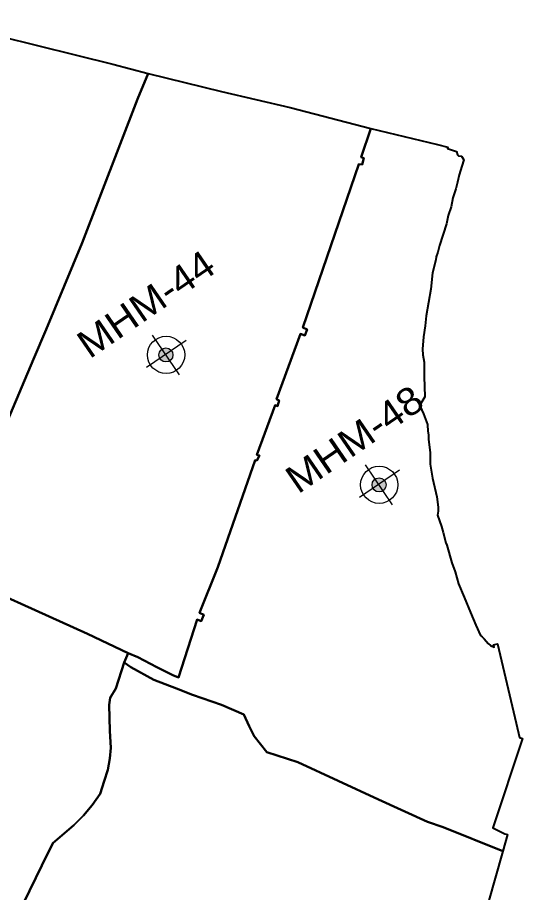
# Model space of a CAD drawing. Header units: metres. Extents: x 263924 to 318888, y 5017073 to 5064560.
# Drawn here: x 302307 to 304501, y 5049087 to 5052888 of the extents above; entities that cross this region are included whole.
import ezdxf

# ---------------------------------------------------------------- set-up
doc = ezdxf.new("R2010")
doc.units = ezdxf.units.M
doc.header["$LTSCALE"] = 38
doc.layers.add('1', color=7, linetype='Continuous', lineweight=25)
doc.layers.add('61', color=7, linetype='Continuous', lineweight=13)
doc.layers.add('6', color=7, linetype='Continuous')

msp = doc.modelspace()

# ---------------------------------------------------------------- hatches: boundary and pattern name
at = {"layer": '61'}
for points in [[(302977.13, 5051438.97, 1), (302926.78, 5051404.64, 1)], [(303902.7, 5050874.67, 1), (303852.35, 5050840.34, 1)]]:
    msp.add_hatch(color=256, dxfattribs=at).paths.add_polyline_path(points)

# ---------------------------------------------------------------- linework, layer by layer
at = {"layer": '1'}
for points in [[(301901.39, 5052887.79), (302721.97, 5052684.38), (302875.06, 5052644.67)], [(302083.27, 5050710.08), (302377.33, 5051403.85), (302430.99, 5051532.71), (302587.67, 5051908.53), (302828.05, 5052533.47), (302875.06, 5052644.67), (303192.6, 5052566.9), (303491.89, 5052496.4), (303842.19, 5052405.77), (303799.75, 5052281.09), (303810.85, 5052277.04), (303803.59, 5052248.76), (303789.1, 5052250.49), (303546.07, 5051541.24), (303565.22, 5051532.71), (303554.51, 5051507.06), (303536.91, 5051513.32), (303432.75, 5051230.53), (303443.5, 5051224.56), (303436.95, 5051200.1), (303425.85, 5051204.15), (303347.11, 5050988.72), (303358.21, 5050984.66), (303347.43, 5050963.96), (303339.8, 5050965.39), (303177.81, 5050499.8), (303097.33, 5050301.48), (303116.48, 5050292.95), (303105.41, 5050265.39), (303087.03, 5050272.79), (303006.47, 5050021.14), (302981.14, 5050031.3), (302911.94, 5050065.84), (302830.46, 5050109.54), (302787.27, 5050126.05), (302611.27, 5050209.81), (301989.36, 5050490.91)], [(302875.06, 5052644.67), (302828.05, 5052533.47), (302587.67, 5051908.53), (302430.99, 5051532.71), (302377.33, 5051403.85), (302083.27, 5050710.08)], [(303810.85, 5052277.04), (303799.75, 5052281.09), (303842.19, 5052405.77), (304131.87, 5052335.74), (304175.61, 5052325.11), (304174.2, 5052319.3), (304213.6, 5052306.3), (304217.9, 5052291.7), (304222.9, 5052287.4), (304236.1, 5052285.39), (304246.2, 5052269.5), (304237, 5052241.7), (304225.9, 5052204.3), (304219, 5052173.1), (304211.7, 5052143.5), (304197.6, 5052104.1), (304190.6, 5052065.2), (304178.2, 5052027.3), (304170.5, 5051991.7), (304139.42, 5051897.14), (304132.52, 5051867.75), (304125.82, 5051848.25), (304124.02, 5051835.14), (304110.12, 5051778.14), (304103.12, 5051707.04), (304082.62, 5051591.54), (304077.82, 5051548.84), (304071.22, 5051501.04), (304066.62, 5051447.34), (304067.98, 5051422.2), (304073.13, 5051390.25), (304073.43, 5051328.65), (304076.73, 5051240.25), (304058.83, 5051210.75), (304055.81, 5051198.12), (304071.21, 5051165.92), (304088.41, 5051120.02), (304088.22, 5051117.2), (304089.12, 5051092.8), (304092.72, 5051073.8)], [(304414.66, 5049265.72), (304155.92, 5049370.31), (304088.27, 5049394.12), (303875.86, 5049490.45), (303524.65, 5049653.61), (303390.78, 5049696.32), (303334.79, 5049765.6), (303313.77, 5049810), (303290.39, 5049860.64), (303193.3, 5049901.36), (303067.9, 5049946.03), (302998.41, 5049972.49), (302898.66, 5050011.37), (302799.49, 5050066.39), (302770.45, 5050085.56), (302787.27, 5050126.05), (302830.46, 5050109.54), (302911.94, 5050065.84), (302981.14, 5050031.3), (303006.47, 5050021.14), (303087.03, 5050272.79), (303105.41, 5050265.39), (303116.48, 5050292.95), (303097.33, 5050301.48), (303177.81, 5050499.8), (303339.8, 5050965.39), (303347.43, 5050963.96), (303358.21, 5050984.66), (303347.11, 5050988.72), (303425.85, 5051204.15), (303436.95, 5051200.1), (303443.5, 5051224.56), (303432.75, 5051230.53), (303536.91, 5051513.32), (303554.51, 5051507.06), (303565.22, 5051532.71), (303546.07, 5051541.24), (303789.1, 5052250.49), (303803.59, 5052248.76), (303810.85, 5052277.04)], [(304092.72, 5051073.8), (304092.22, 5051054), (304100.02, 5050997.7), (304099.12, 5050947.5), (304109.42, 5050886.4), (304128.92, 5050806), (304133.72, 5050760.6), (304133.72, 5050743.1), (304132.02, 5050725.7), (304148.52, 5050676.5), (304155.81, 5050650.03), (304167.92, 5050606.1), (304172.22, 5050595.6), (304193.02, 5050519.1), (304208.72, 5050479.91), (304222.72, 5050428.21), (304247.72, 5050370.01), (304275.42, 5050303.81), (304297.92, 5050247.81), (304318.88, 5050202.68), (304324.88, 5050197.68), (304334.78, 5050188.68), (304351.58, 5050168.88), (304361.28, 5050159.88), (304377.98, 5050152.08), (304374.98, 5050162.18), (304391.68, 5050166.48), (304472.74, 5049822.11), (304487.32, 5049760.55), (304500.62, 5049756.45), (304372.03, 5049367.16), (304424.39, 5049341.81), (304435.39, 5049338.41), (304414.66, 5049265.72)], [(301989.36, 5050490.91), (302611.27, 5050209.81), (302787.27, 5050126.05), (302770.45, 5050085.56), (302733.61, 5049973.58), (302710, 5049932.77), (302705.71, 5049902.71), (302707.85, 5049788.88), (302712.15, 5049715.87), (302707.85, 5049668.62), (302699.27, 5049619.23), (302684.25, 5049569.83), (302665.54, 5049516.12), (302630.92, 5049465.55), (302593.66, 5049421.62), (302551.67, 5049379.54), (302459.97, 5049301.46), (302413.48, 5049204.25), (302332.89, 5049040.09)], [(302332.89, 5049040.09), (302413.48, 5049204.25), (302459.97, 5049301.46), (302551.67, 5049379.54), (302593.66, 5049421.62), (302630.92, 5049465.55), (302665.54, 5049516.12), (302684.25, 5049569.83), (302699.27, 5049619.23), (302707.85, 5049668.62), (302712.15, 5049715.87), (302707.85, 5049788.88), (302705.71, 5049902.71), (302710, 5049932.77), (302733.61, 5049973.58), (302770.45, 5050085.56), (302799.49, 5050066.39), (302898.66, 5050011.37), (302998.41, 5049972.49), (303067.9, 5049946.03), (303193.3, 5049901.36), (303290.39, 5049860.64), (303313.77, 5049810), (303334.79, 5049765.6), (303390.78, 5049696.32), (303524.65, 5049653.61), (303875.86, 5049490.45)], [(303875.86, 5049490.45), (304088.27, 5049394.12), (304155.92, 5049370.31), (304414.66, 5049265.72)], [(304414.66, 5049265.72), (304350.93, 5049042.21)]]:
    msp.add_lwpolyline(points, dxfattribs=at)
at = {"layer": '61'}
for p, q in [((303040.4, 5051485.03), (302867.29, 5051367.01)), ((303010.96, 5051335.25), (302892.95, 5051508.36)), ((303965.97, 5050920.73), (303792.86, 5050802.71)), ((303936.53, 5050770.95), (303818.52, 5050944.06))]:
    msp.add_line(p, q, dxfattribs=at)
for centre, radius in [((302952.62, 5051422.25), 80.9), ((302951.95, 5051421.8), 30.47), ((303878.19, 5050857.95), 80.9), ((303877.53, 5050857.5), 30.47)]:
    msp.add_circle(centre, radius, dxfattribs=at)

# ---------------------------------------------------------------- texts
at = {"layer": '6', "width": 1.1}
for s, p in [('MHM-44', (302620.22, 5051402.35)), ('MHM-48', (303525.96, 5050815.31))]:
    msp.add_text(s, height=120, rotation=34.501, dxfattribs=at).set_placement(p)

doc.saveas('drawing.dxf')
